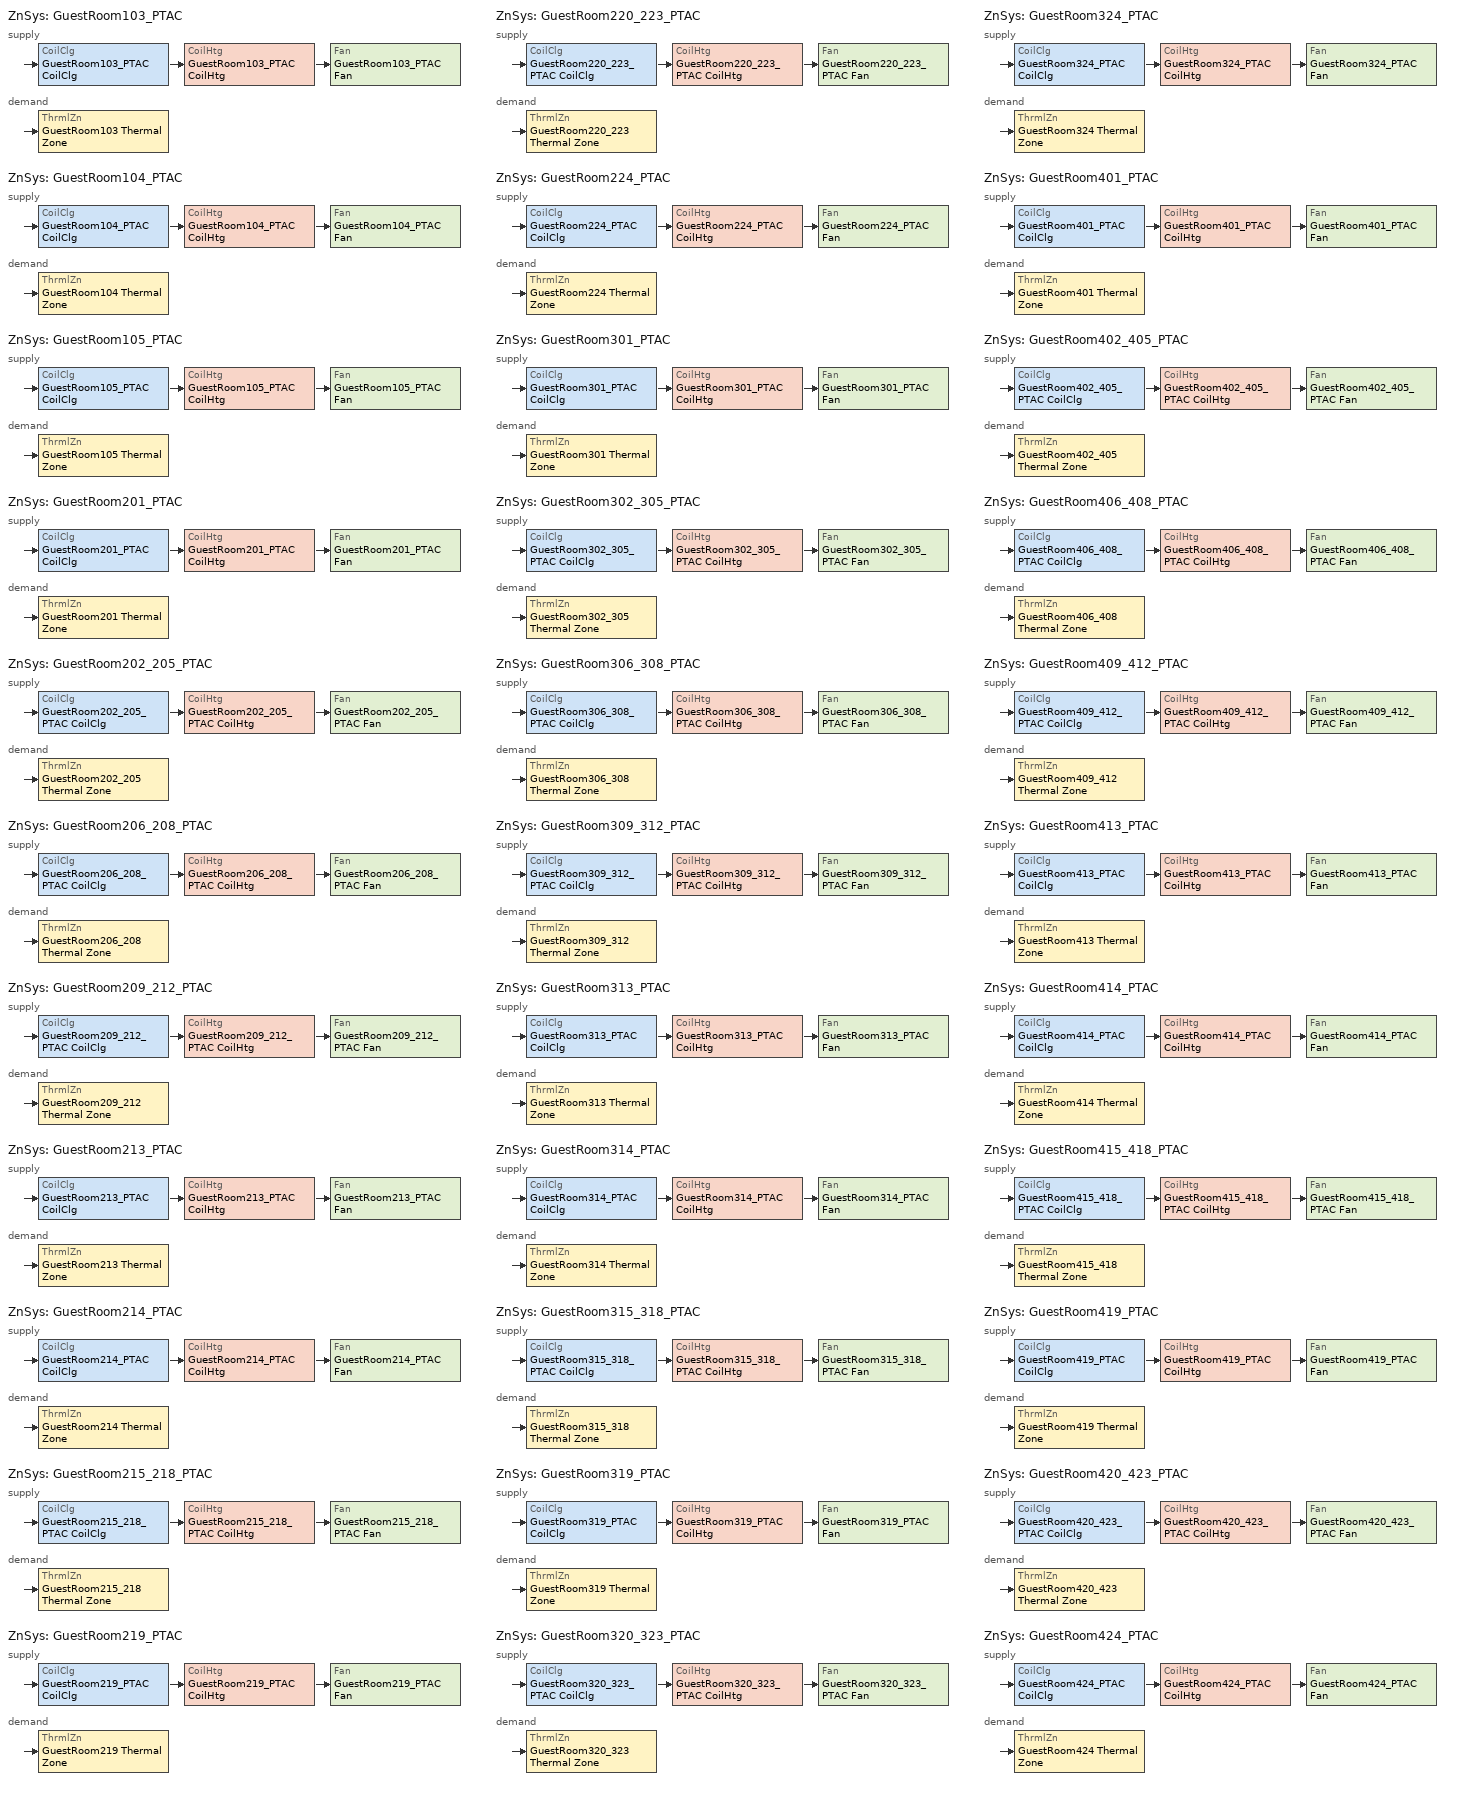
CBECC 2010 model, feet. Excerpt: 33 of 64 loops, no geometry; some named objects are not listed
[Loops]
ZnSys 'GuestRoom103_PTAC'
 supply: CoilClg 'GuestRoom103_PTAC CoilClg' > CoilHtg 'GuestRoom103_PTAC CoilHtg' > Fan 'GuestRoom103_PTAC Fan'
 demand: ThrmlZn 'GuestRoom103 Thermal Zone'
ZnSys 'GuestRoom104_PTAC'
 supply: CoilClg 'GuestRoom104_PTAC CoilClg' > CoilHtg 'GuestRoom104_PTAC CoilHtg' > Fan 'GuestRoom104_PTAC Fan'
 demand: ThrmlZn 'GuestRoom104 Thermal Zone'
ZnSys 'GuestRoom105_PTAC'
 supply: CoilClg 'GuestRoom105_PTAC CoilClg' > CoilHtg 'GuestRoom105_PTAC CoilHtg' > Fan 'GuestRoom105_PTAC Fan'
 demand: ThrmlZn 'GuestRoom105 Thermal Zone'
ZnSys 'GuestRoom201_PTAC'
 supply: CoilClg 'GuestRoom201_PTAC CoilClg' > CoilHtg 'GuestRoom201_PTAC CoilHtg' > Fan 'GuestRoom201_PTAC Fan'
 demand: ThrmlZn 'GuestRoom201 Thermal Zone'
ZnSys 'GuestRoom202_205_PTAC'
 supply: CoilClg 'GuestRoom202_205_PTAC CoilClg' > CoilHtg 'GuestRoom202_205_PTAC CoilHtg' > Fan 'GuestRoom202_205_PTAC Fan'
 demand: ThrmlZn 'GuestRoom202_205 Thermal Zone'
ZnSys 'GuestRoom206_208_PTAC'
 supply: CoilClg 'GuestRoom206_208_PTAC CoilClg' > CoilHtg 'GuestRoom206_208_PTAC CoilHtg' > Fan 'GuestRoom206_208_PTAC Fan'
 demand: ThrmlZn 'GuestRoom206_208 Thermal Zone'
ZnSys 'GuestRoom209_212_PTAC'
 supply: CoilClg 'GuestRoom209_212_PTAC CoilClg' > CoilHtg 'GuestRoom209_212_PTAC CoilHtg' > Fan 'GuestRoom209_212_PTAC Fan'
 demand: ThrmlZn 'GuestRoom209_212 Thermal Zone'
ZnSys 'GuestRoom213_PTAC'
 supply: CoilClg 'GuestRoom213_PTAC CoilClg' > CoilHtg 'GuestRoom213_PTAC CoilHtg' > Fan 'GuestRoom213_PTAC Fan'
 demand: ThrmlZn 'GuestRoom213 Thermal Zone'
ZnSys 'GuestRoom214_PTAC'
 supply: CoilClg 'GuestRoom214_PTAC CoilClg' > CoilHtg 'GuestRoom214_PTAC CoilHtg' > Fan 'GuestRoom214_PTAC Fan'
 demand: ThrmlZn 'GuestRoom214 Thermal Zone'
ZnSys 'GuestRoom215_218_PTAC'
 supply: CoilClg 'GuestRoom215_218_PTAC CoilClg' > CoilHtg 'GuestRoom215_218_PTAC CoilHtg' > Fan 'GuestRoom215_218_PTAC Fan'
 demand: ThrmlZn 'GuestRoom215_218 Thermal Zone'
ZnSys 'GuestRoom219_PTAC'
 supply: CoilClg 'GuestRoom219_PTAC CoilClg' > CoilHtg 'GuestRoom219_PTAC CoilHtg' > Fan 'GuestRoom219_PTAC Fan'
 demand: ThrmlZn 'GuestRoom219 Thermal Zone'
ZnSys 'GuestRoom220_223_PTAC'
 supply: CoilClg 'GuestRoom220_223_PTAC CoilClg' > CoilHtg 'GuestRoom220_223_PTAC CoilHtg' > Fan 'GuestRoom220_223_PTAC Fan'
 demand: ThrmlZn 'GuestRoom220_223 Thermal Zone'
ZnSys 'GuestRoom224_PTAC'
 supply: CoilClg 'GuestRoom224_PTAC CoilClg' > CoilHtg 'GuestRoom224_PTAC CoilHtg' > Fan 'GuestRoom224_PTAC Fan'
 demand: ThrmlZn 'GuestRoom224 Thermal Zone'
ZnSys 'GuestRoom301_PTAC'
 supply: CoilClg 'GuestRoom301_PTAC CoilClg' > CoilHtg 'GuestRoom301_PTAC CoilHtg' > Fan 'GuestRoom301_PTAC Fan'
 demand: ThrmlZn 'GuestRoom301 Thermal Zone'
ZnSys 'GuestRoom302_305_PTAC'
 supply: CoilClg 'GuestRoom302_305_PTAC CoilClg' > CoilHtg 'GuestRoom302_305_PTAC CoilHtg' > Fan 'GuestRoom302_305_PTAC Fan'
 demand: ThrmlZn 'GuestRoom302_305 Thermal Zone'
ZnSys 'GuestRoom306_308_PTAC'
 supply: CoilClg 'GuestRoom306_308_PTAC CoilClg' > CoilHtg 'GuestRoom306_308_PTAC CoilHtg' > Fan 'GuestRoom306_308_PTAC Fan'
 demand: ThrmlZn 'GuestRoom306_308 Thermal Zone'
ZnSys 'GuestRoom309_312_PTAC'
 supply: CoilClg 'GuestRoom309_312_PTAC CoilClg' > CoilHtg 'GuestRoom309_312_PTAC CoilHtg' > Fan 'GuestRoom309_312_PTAC Fan'
 demand: ThrmlZn 'GuestRoom309_312 Thermal Zone'
ZnSys 'GuestRoom313_PTAC'
 supply: CoilClg 'GuestRoom313_PTAC CoilClg' > CoilHtg 'GuestRoom313_PTAC CoilHtg' > Fan 'GuestRoom313_PTAC Fan'
 demand: ThrmlZn 'GuestRoom313 Thermal Zone'
ZnSys 'GuestRoom314_PTAC'
 supply: CoilClg 'GuestRoom314_PTAC CoilClg' > CoilHtg 'GuestRoom314_PTAC CoilHtg' > Fan 'GuestRoom314_PTAC Fan'
 demand: ThrmlZn 'GuestRoom314 Thermal Zone'
ZnSys 'GuestRoom315_318_PTAC'
 supply: CoilClg 'GuestRoom315_318_PTAC CoilClg' > CoilHtg 'GuestRoom315_318_PTAC CoilHtg' > Fan 'GuestRoom315_318_PTAC Fan'
 demand: ThrmlZn 'GuestRoom315_318 Thermal Zone'
ZnSys 'GuestRoom319_PTAC'
 supply: CoilClg 'GuestRoom319_PTAC CoilClg' > CoilHtg 'GuestRoom319_PTAC CoilHtg' > Fan 'GuestRoom319_PTAC Fan'
 demand: ThrmlZn 'GuestRoom319 Thermal Zone'
ZnSys 'GuestRoom320_323_PTAC'
 supply: CoilClg 'GuestRoom320_323_PTAC CoilClg' > CoilHtg 'GuestRoom320_323_PTAC CoilHtg' > Fan 'GuestRoom320_323_PTAC Fan'
 demand: ThrmlZn 'GuestRoom320_323 Thermal Zone'
ZnSys 'GuestRoom324_PTAC'
 supply: CoilClg 'GuestRoom324_PTAC CoilClg' > CoilHtg 'GuestRoom324_PTAC CoilHtg' > Fan 'GuestRoom324_PTAC Fan'
 demand: ThrmlZn 'GuestRoom324 Thermal Zone'
ZnSys 'GuestRoom401_PTAC'
 supply: CoilClg 'GuestRoom401_PTAC CoilClg' > CoilHtg 'GuestRoom401_PTAC CoilHtg' > Fan 'GuestRoom401_PTAC Fan'
 demand: ThrmlZn 'GuestRoom401 Thermal Zone'
ZnSys 'GuestRoom402_405_PTAC'
 supply: CoilClg 'GuestRoom402_405_PTAC CoilClg' > CoilHtg 'GuestRoom402_405_PTAC CoilHtg' > Fan 'GuestRoom402_405_PTAC Fan'
 demand: ThrmlZn 'GuestRoom402_405 Thermal Zone'
ZnSys 'GuestRoom406_408_PTAC'
 supply: CoilClg 'GuestRoom406_408_PTAC CoilClg' > CoilHtg 'GuestRoom406_408_PTAC CoilHtg' > Fan 'GuestRoom406_408_PTAC Fan'
 demand: ThrmlZn 'GuestRoom406_408 Thermal Zone'
ZnSys 'GuestRoom409_412_PTAC'
 supply: CoilClg 'GuestRoom409_412_PTAC CoilClg' > CoilHtg 'GuestRoom409_412_PTAC CoilHtg' > Fan 'GuestRoom409_412_PTAC Fan'
 demand: ThrmlZn 'GuestRoom409_412 Thermal Zone'
ZnSys 'GuestRoom413_PTAC'
 supply: CoilClg 'GuestRoom413_PTAC CoilClg' > CoilHtg 'GuestRoom413_PTAC CoilHtg' > Fan 'GuestRoom413_PTAC Fan'
 demand: ThrmlZn 'GuestRoom413 Thermal Zone'
ZnSys 'GuestRoom414_PTAC'
 supply: CoilClg 'GuestRoom414_PTAC CoilClg' > CoilHtg 'GuestRoom414_PTAC CoilHtg' > Fan 'GuestRoom414_PTAC Fan'
 demand: ThrmlZn 'GuestRoom414 Thermal Zone'
ZnSys 'GuestRoom415_418_PTAC'
 supply: CoilClg 'GuestRoom415_418_PTAC CoilClg' > CoilHtg 'GuestRoom415_418_PTAC CoilHtg' > Fan 'GuestRoom415_418_PTAC Fan'
 demand: ThrmlZn 'GuestRoom415_418 Thermal Zone'
ZnSys 'GuestRoom419_PTAC'
 supply: CoilClg 'GuestRoom419_PTAC CoilClg' > CoilHtg 'GuestRoom419_PTAC CoilHtg' > Fan 'GuestRoom419_PTAC Fan'
 demand: ThrmlZn 'GuestRoom419 Thermal Zone'
ZnSys 'GuestRoom420_423_PTAC'
 supply: CoilClg 'GuestRoom420_423_PTAC CoilClg' > CoilHtg 'GuestRoom420_423_PTAC CoilHtg' > Fan 'GuestRoom420_423_PTAC Fan'
 demand: ThrmlZn 'GuestRoom420_423 Thermal Zone'
ZnSys 'GuestRoom424_PTAC'
 supply: CoilClg 'GuestRoom424_PTAC CoilClg' > CoilHtg 'GuestRoom424_PTAC CoilHtg' > Fan 'GuestRoom424_PTAC Fan'
 demand: ThrmlZn 'GuestRoom424 Thermal Zone'
[ZnSys] Type=PTAC
Name | Cnt
GuestRoom103_PTAC; GuestRoom104_PTAC; GuestRoom105_PTAC; GuestRoom201_PTAC; GuestRoom213_PTAC; GuestRoom214_PTAC; GuestRoom219_PTAC; GuestRoom224_PTAC; GuestRoom301_PTAC; GuestRoom313_PTAC; GuestRoom314_PTAC; GuestRoom319_PTAC; GuestRoom324_PTAC; GuestRoom401_PTAC; GuestRoom413_PTAC; GuestRoom414_PTAC; GuestRoom419_PTAC; GuestRoom424_PTAC
GuestRoom202_205_PTAC; GuestRoom209_212_PTAC; GuestRoom215_218_PTAC; GuestRoom220_223_PTAC; GuestRoom302_305_PTAC; GuestRoom309_312_PTAC; GuestRoom315_318_PTAC; GuestRoom320_323_PTAC; GuestRoom402_405_PTAC; GuestRoom409_412_PTAC; GuestRoom415_418_PTAC; GuestRoom420_423_PTAC | 4
GuestRoom206_208_PTAC; GuestRoom306_308_PTAC; GuestRoom406_408_PTAC | 3
[CoilClg] Type=DirectExpansion; DXEER=11.7
Name | Sys | CapTotNetRtd
GuestRoom103_PTAC CoilClg | GuestRoom103_PTAC | 5145.22
GuestRoom104_PTAC CoilClg | GuestRoom104_PTAC | 4813.04
GuestRoom105_PTAC CoilClg | GuestRoom105_PTAC | 4405.46
GuestRoom201_PTAC CoilClg | GuestRoom201_PTAC | 5742.89
GuestRoom202_205_PTAC CoilClg | GuestRoom202_205_PTAC | 5027.16
GuestRoom206_208_PTAC CoilClg | GuestRoom206_208_PTAC | 5087.49
GuestRoom209_212_PTAC CoilClg | GuestRoom209_212_PTAC | 4632.93
GuestRoom213_PTAC CoilClg | GuestRoom213_PTAC | 4820.11
GuestRoom214_PTAC CoilClg | GuestRoom214_PTAC | 4592.55
GuestRoom215_218_PTAC CoilClg | GuestRoom215_218_PTAC | 4406.81
GuestRoom219_PTAC CoilClg | GuestRoom219_PTAC | 4661.5
GuestRoom220_223_PTAC CoilClg | GuestRoom220_223_PTAC | 4390.2
GuestRoom224_PTAC CoilClg | GuestRoom224_PTAC | 4576.88
GuestRoom301_PTAC CoilClg | GuestRoom301_PTAC | 5382.52
GuestRoom302_305_PTAC CoilClg | GuestRoom302_305_PTAC | 4790.24
GuestRoom306_308_PTAC CoilClg | GuestRoom306_308_PTAC | 5186.63
GuestRoom309_312_PTAC CoilClg | GuestRoom309_312_PTAC | 4720.63
GuestRoom313_PTAC CoilClg | GuestRoom313_PTAC | 4851.72
GuestRoom314_PTAC CoilClg | GuestRoom314_PTAC | 4595.45
GuestRoom315_318_PTAC CoilClg | GuestRoom315_318_PTAC | 4456.18
GuestRoom319_PTAC CoilClg | GuestRoom319_PTAC | 4570.77
GuestRoom320_323_PTAC CoilClg | GuestRoom320_323_PTAC | 4439.92
GuestRoom324_PTAC CoilClg | GuestRoom324_PTAC | 4523.33
GuestRoom401_PTAC CoilClg | GuestRoom401_PTAC | 6590.48
GuestRoom402_405_PTAC CoilClg | GuestRoom402_405_PTAC | 5777.75
GuestRoom406_408_PTAC CoilClg | GuestRoom406_408_PTAC | 6342.72
GuestRoom409_412_PTAC CoilClg | GuestRoom409_412_PTAC | 5758.08
GuestRoom413_PTAC CoilClg | GuestRoom413_PTAC | 5972.79
GuestRoom414_PTAC CoilClg | GuestRoom414_PTAC | 5721.63
GuestRoom415_418_PTAC CoilClg | GuestRoom415_418_PTAC | 5480.56
GuestRoom419_PTAC CoilClg | GuestRoom419_PTAC | 5669.37
GuestRoom420_423_PTAC CoilClg | GuestRoom420_423_PTAC | 5461.04
GuestRoom424_PTAC CoilClg | GuestRoom424_PTAC | 5617.23
[CoilHtg] Type=HotWater; FluidSegInRef=HW Supply; FluidSegOutRef=HW Return
Name | Sys | CapTotGrossRtd
GuestRoom103_PTAC CoilHtg | GuestRoom103_PTAC | 4639.65
GuestRoom104_PTAC CoilHtg | GuestRoom104_PTAC | 4588.74
GuestRoom105_PTAC CoilHtg | GuestRoom105_PTAC | 4547.41
GuestRoom201_PTAC CoilHtg | GuestRoom201_PTAC | 4845.43
GuestRoom202_205_PTAC CoilHtg | GuestRoom202_205_PTAC | 3451.23
GuestRoom206_208_PTAC CoilHtg | GuestRoom206_208_PTAC | 3655.86
GuestRoom209_212_PTAC CoilHtg | GuestRoom209_212_PTAC | 3309.27
GuestRoom213_PTAC CoilHtg | GuestRoom213_PTAC | 3584.05
GuestRoom214_PTAC CoilHtg | GuestRoom214_PTAC | 3556.72
GuestRoom215_218_PTAC CoilHtg | GuestRoom215_218_PTAC | 3258.05
GuestRoom219_PTAC CoilHtg | GuestRoom219_PTAC | 3337.5
GuestRoom220_223_PTAC CoilHtg | GuestRoom220_223_PTAC | 3195.82
GuestRoom224_PTAC CoilHtg | GuestRoom224_PTAC | 3318.45
GuestRoom301_PTAC CoilHtg | GuestRoom301_PTAC | 5197.78
GuestRoom302_305_PTAC CoilHtg | GuestRoom302_305_PTAC | 3708.3
GuestRoom306_308_PTAC CoilHtg | GuestRoom306_308_PTAC | 4096.96
GuestRoom309_312_PTAC CoilHtg | GuestRoom309_312_PTAC | 3635.23
GuestRoom313_PTAC CoilHtg | GuestRoom313_PTAC | 3767.61
GuestRoom314_PTAC CoilHtg | GuestRoom314_PTAC | 3742.34
GuestRoom315_318_PTAC CoilHtg | GuestRoom315_318_PTAC | 3586.5
GuestRoom319_PTAC CoilHtg | GuestRoom319_PTAC | 3594.51
GuestRoom320_323_PTAC CoilHtg | GuestRoom320_323_PTAC | 3524.98
GuestRoom324_PTAC CoilHtg | GuestRoom324_PTAC | 3563.91
GuestRoom401_PTAC CoilHtg | GuestRoom401_PTAC | 6801.99
GuestRoom402_405_PTAC CoilHtg | GuestRoom402_405_PTAC | 5165.52
GuestRoom406_408_PTAC CoilHtg | GuestRoom406_408_PTAC | 5701.56
GuestRoom409_412_PTAC CoilHtg | GuestRoom409_412_PTAC | 5119.95
GuestRoom413_PTAC CoilHtg | GuestRoom413_PTAC | 5602.55
GuestRoom414_PTAC CoilHtg | GuestRoom414_PTAC | 5559.27
GuestRoom415_418_PTAC CoilHtg | GuestRoom415_418_PTAC | 5049.48
GuestRoom419_PTAC CoilHtg | GuestRoom419_PTAC | 5429.14
GuestRoom420_423_PTAC CoilHtg | GuestRoom420_423_PTAC | 4984.83
GuestRoom424_PTAC CoilHtg | GuestRoom424_PTAC | 5353.36
[Fan] CtrlMthd=ConstantVolume
Name | Sys | FlowCap
GuestRoom103_PTAC Fan | GuestRoom103_PTAC | 172.281
GuestRoom104_PTAC Fan | GuestRoom104_PTAC | 164.255
GuestRoom105_PTAC Fan | GuestRoom105_PTAC | 166.048
GuestRoom201_PTAC Fan | GuestRoom201_PTAC | 209.886
GuestRoom202_205_PTAC Fan | GuestRoom202_205_PTAC | 167.397
GuestRoom206_208_PTAC Fan | GuestRoom206_208_PTAC | 166.842
GuestRoom209_212_PTAC Fan | GuestRoom209_212_PTAC | 151.188
GuestRoom213_PTAC Fan | GuestRoom213_PTAC | 158.85
GuestRoom214_PTAC Fan | GuestRoom214_PTAC | 151.593
GuestRoom215_218_PTAC Fan | GuestRoom215_218_PTAC | 144.977
GuestRoom219_PTAC Fan | GuestRoom219_PTAC | 155.514
GuestRoom220_223_PTAC Fan | GuestRoom220_223_PTAC | 144.294
GuestRoom224_PTAC Fan | GuestRoom224_PTAC | 152.007
GuestRoom301_PTAC Fan | GuestRoom301_PTAC | 196.385
GuestRoom302_305_PTAC Fan | GuestRoom302_305_PTAC | 157.639
GuestRoom306_308_PTAC Fan | GuestRoom306_308_PTAC | 170.909
GuestRoom309_312_PTAC Fan | GuestRoom309_312_PTAC | 154.781
GuestRoom313_PTAC Fan | GuestRoom313_PTAC | 160.183
GuestRoom314_PTAC Fan | GuestRoom314_PTAC | 153.813
GuestRoom315_318_PTAC Fan | GuestRoom315_318_PTAC | 148.028
GuestRoom319_PTAC Fan | GuestRoom319_PTAC | 152.766
GuestRoom320_323_PTAC Fan | GuestRoom320_323_PTAC | 147.35
GuestRoom324_PTAC Fan | GuestRoom324_PTAC | 150.799
GuestRoom401_PTAC Fan | GuestRoom401_PTAC | 237.21
GuestRoom402_405_PTAC Fan | GuestRoom402_405_PTAC | 198.467
GuestRoom406_408_PTAC Fan | GuestRoom406_408_PTAC | 218.73
GuestRoom409_412_PTAC Fan | GuestRoom409_412_PTAC | 197.653
GuestRoom413_PTAC Fan | GuestRoom413_PTAC | 206.551
GuestRoom414_PTAC Fan | GuestRoom414_PTAC | 196.144
GuestRoom415_418_PTAC Fan | GuestRoom415_418_PTAC | 186.133
GuestRoom419_PTAC Fan | GuestRoom419_PTAC | 193.97
GuestRoom420_423_PTAC Fan | GuestRoom420_423_PTAC | 185.325
GuestRoom424_PTAC Fan | GuestRoom424_PTAC | 191.797
